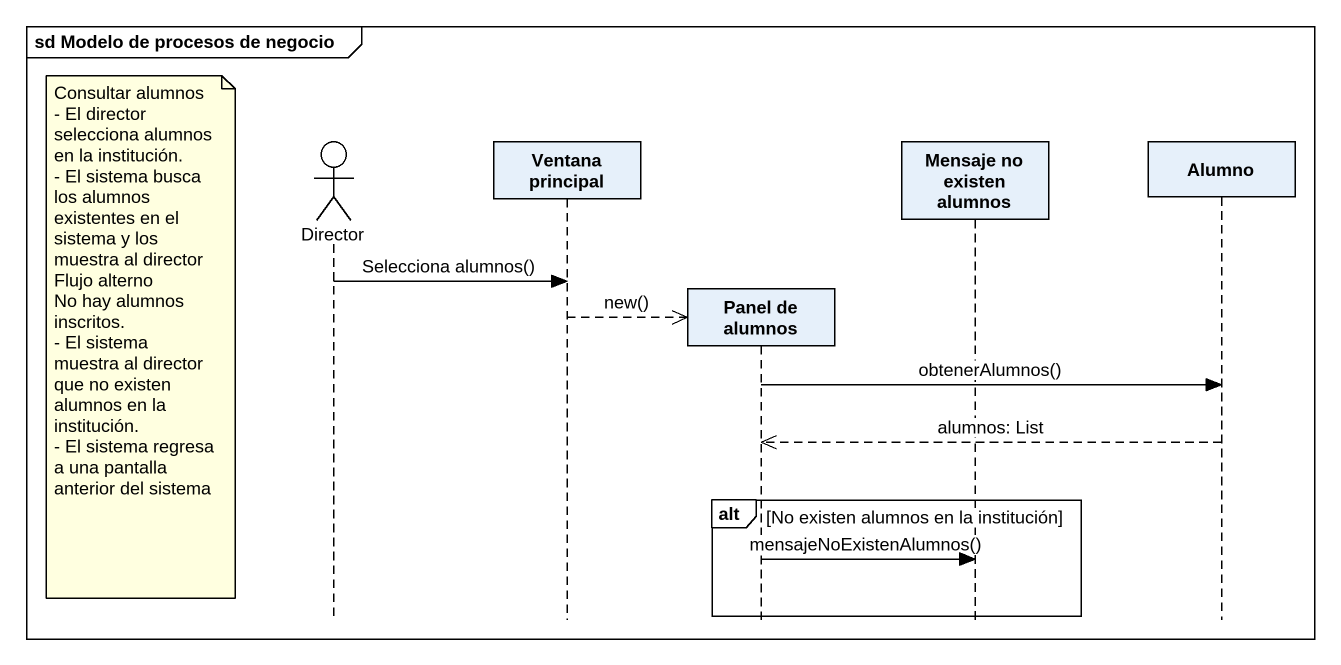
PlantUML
@startuml
mainframe sd Modelo de procesos de negocio
hide footbox
actor Director
participant "Ventana principal" as Ventana_principal
participant "Panel de alumnos" as Panel_de_alumnos
participant "Mensaje no existen alumnos" as Mensaje_no_existen_alumnos
participant Alumno

Director -> Ventana_principal : Selecciona alumnos()
Ventana_principal -->> Panel_de_alumnos ** : new()
note left of Director
  Consultar alumnos
  - El director selecciona alumnos en la institución.
  - El sistema busca los alumnos existentes en el sistema y los muestra al director
  Flujo alterno
  No hay alumnos inscritos.
  - El sistema muestra al director que no existen alumnos en la institución.
  - El sistema regresa a una pantalla anterior del sistema
end note
Panel_de_alumnos -> Alumno : obtenerAlumnos()
Alumno -->> Panel_de_alumnos : alumnos: List
alt No existen alumnos en la institución
  Panel_de_alumnos -> Mensaje_no_existen_alumnos : mensajeNoExistenAlumnos()
end
@enduml
